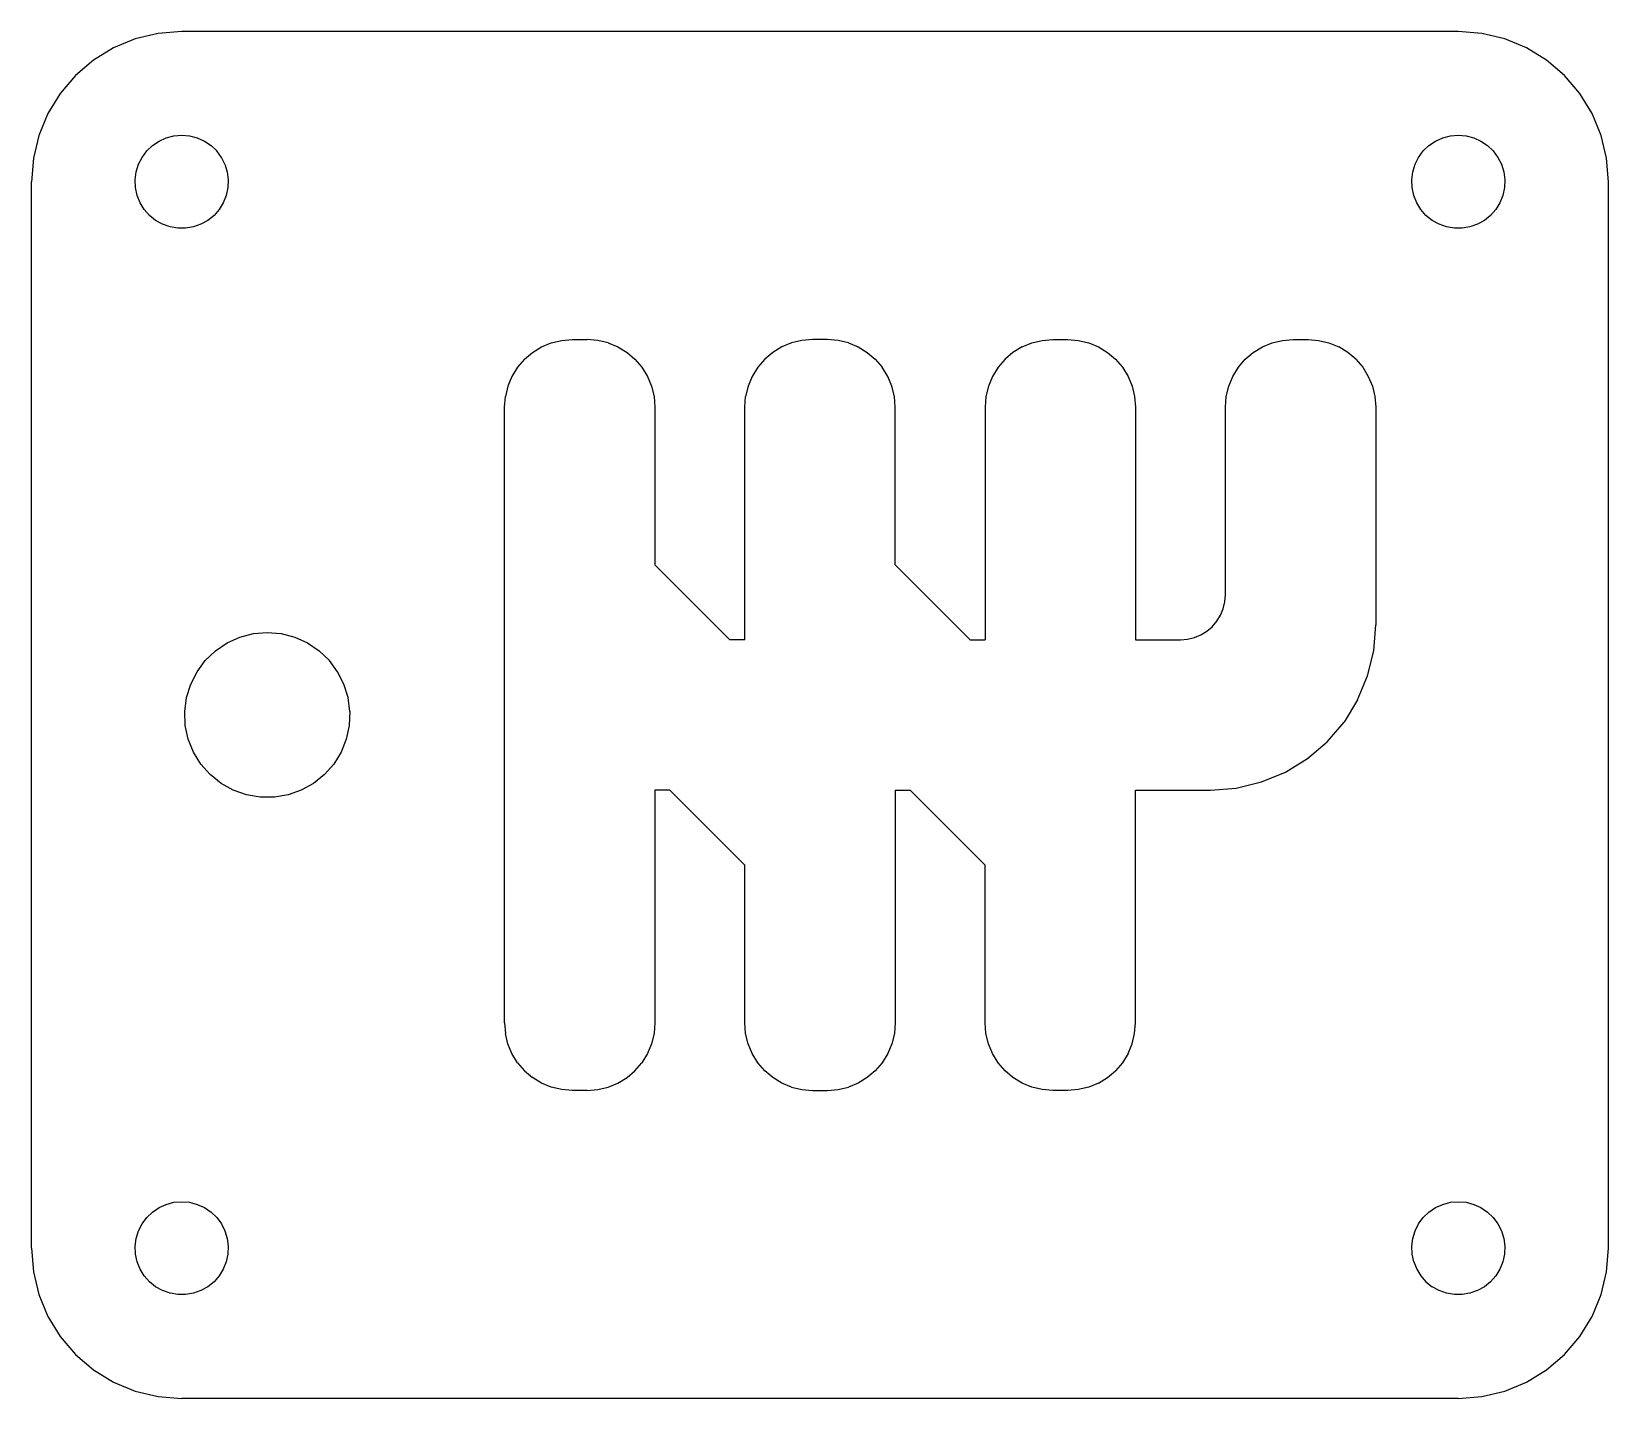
# Model space of a CAD drawing. Extents: x 110 to 215, y -139 to -48.
import ezdxf

# ---------------------------------------------------------------- set-up
doc = ezdxf.new("R2010")
doc.units = 0
doc.layers.get('0').update_dxf_attribs({"linetype": 'continuous'})

# ---------------------------------------------------------------- blocks, each defined once
blk = doc.blocks.new('ASDA001001_SOLID')
at = {"color": 0}
for p, q in [((118.44, -48.12), (116.91, -48.49)), ((120, -48), (118.44, -48.12)), ((205, -48), (120, -48)), ((206.56, -48.12), (205, -48)), ((208.09, -48.49), (206.56, -48.12)), ((115.46, -49.09), (114.12, -49.91)), ((116.91, -48.49), (115.46, -49.09)), ((209.54, -49.09), (208.09, -48.49)), ((210.88, -49.91), (209.54, -49.09)), ((114.12, -49.91), (112.93, -50.93)), ((212.07, -50.93), (210.88, -49.91)), ((112.93, -50.93), (111.91, -52.12)), ((213.09, -52.12), (212.07, -50.93)), ((111.91, -52.12), (111.09, -53.46)), ((213.91, -53.46), (213.09, -52.12)), ((111.09, -53.46), (110.49, -54.91)), ((214.51, -54.91), (213.91, -53.46)), ((110.49, -54.91), (110.12, -56.44)), ((117.67, -55.95), (118.05, -55.59)), ((118.05, -55.59), (118.49, -55.29)), ((118.49, -55.29), (118.97, -55.08)), ((118.97, -55.08), (119.48, -54.94)), ((119.48, -54.94), (120, -54.9)), ((120, -54.9), (120.52, -54.94)), ((120.52, -54.94), (121.03, -55.08)), ((121.03, -55.08), (121.51, -55.29)), ((121.51, -55.29), (121.95, -55.59)), ((122.33, -55.95), (121.95, -55.59)), ((202.67, -55.95), (203.05, -55.59)), ((203.05, -55.59), (203.49, -55.29)), ((203.49, -55.29), (203.97, -55.08)), ((203.97, -55.08), (204.48, -54.94)), ((204.48, -54.94), (205, -54.9)), ((205, -54.9), (205.52, -54.94)), ((205.52, -54.94), (206.03, -55.08)), ((206.03, -55.08), (206.51, -55.29)), ((206.51, -55.29), (206.95, -55.59)), ((206.95, -55.59), (207.33, -55.95)), ((214.88, -56.44), (214.51, -54.91)), ((110.12, -56.44), (110, -58)), ((117.12, -56.84), (117.36, -56.38)), ((117.36, -56.38), (117.67, -55.95)), ((122.64, -56.38), (122.33, -55.95)), ((122.88, -56.84), (122.64, -56.38)), ((202.12, -56.84), (202.36, -56.38)), ((202.36, -56.38), (202.67, -55.95)), ((207.33, -55.95), (207.64, -56.38)), ((207.64, -56.38), (207.88, -56.84)), ((215, -58), (214.88, -56.44)), ((116.9, -57.87), (116.97, -57.35)), ((116.97, -57.35), (117.12, -56.84)), ((122.88, -56.84), (123.03, -57.35)), ((123.03, -57.35), (123.1, -57.87)), ((201.9, -57.87), (201.97, -57.35)), ((201.97, -57.35), (202.12, -56.84)), ((207.88, -56.84), (208.03, -57.35)), ((208.03, -57.35), (208.1, -57.87)), ((110, -129), (110, -58)), ((116.93, -58.39), (116.9, -57.87)), ((117.04, -58.91), (116.93, -58.39)), ((123.07, -58.39), (122.96, -58.91)), ((123.1, -57.87), (123.07, -58.39)), ((201.93, -58.39), (201.9, -57.87)), ((202.04, -58.91), (201.93, -58.39)), ((208.07, -58.39), (207.96, -58.91)), ((208.1, -57.87), (208.07, -58.39)), ((215, -129), (215, -58)), ((117.23, -59.4), (117.04, -58.91)), ((117.51, -59.84), (117.23, -59.4)), ((117.85, -60.24), (117.51, -59.84)), ((122.49, -59.84), (122.15, -60.24)), ((122.77, -59.4), (122.49, -59.84)), ((122.96, -58.91), (122.77, -59.4)), ((202.23, -59.4), (202.04, -58.91)), ((202.51, -59.84), (202.23, -59.4)), ((202.85, -60.24), (202.51, -59.84)), ((207.49, -59.84), (207.15, -60.24)), ((207.77, -59.4), (207.49, -59.84)), ((207.96, -58.91), (207.77, -59.4)), ((118.26, -60.57), (117.85, -60.24)), ((118.72, -60.83), (118.26, -60.57)), ((119.22, -61), (118.72, -60.83)), ((121.28, -60.83), (120.78, -61)), ((121.74, -60.57), (121.28, -60.83)), ((122.15, -60.24), (121.74, -60.57)), ((203.26, -60.57), (202.85, -60.24)), ((203.72, -60.83), (203.26, -60.57)), ((204.22, -61), (203.72, -60.83)), ((206.28, -60.83), (205.78, -61)), ((206.74, -60.57), (206.28, -60.83)), ((207.15, -60.24), (206.74, -60.57)), ((119.74, -61.09), (119.22, -61)), ((120.26, -61.09), (119.74, -61.09)), ((120.78, -61), (120.26, -61.09)), ((204.74, -61.09), (204.22, -61)), ((205.26, -61.09), (204.74, -61.09)), ((205.78, -61), (205.26, -61.09)), ((143.35, -69.36), (143.96, -68.99)), ((143.96, -68.99), (144.61, -68.72)), ((144.61, -68.72), (145.3, -68.56)), ((145.3, -68.56), (146, -68.5)), ((146, -68.5), (147, -68.5)), ((147.7, -68.56), (147, -68.5)), ((148.39, -68.72), (147.7, -68.56)), ((148.39, -68.72), (149.04, -68.99)), ((149.04, -68.99), (149.65, -69.36)), ((159.96, -68.99), (159.35, -69.36)), ((160.61, -68.72), (159.96, -68.99)), ((161.3, -68.56), (160.61, -68.72)), ((162, -68.5), (161.3, -68.56)), ((163, -68.5), (162, -68.5)), ((163.7, -68.56), (163, -68.5)), ((164.39, -68.72), (163.7, -68.56)), ((164.39, -68.72), (165.04, -68.99)), ((165.04, -68.99), (165.65, -69.36)), ((175.96, -68.99), (175.35, -69.36)), ((175.96, -68.99), (176.61, -68.72)), ((176.61, -68.72), (177.3, -68.56)), ((177.3, -68.56), (178, -68.5)), ((178, -68.5), (179, -68.5)), ((179, -68.5), (179.7, -68.56)), ((179.7, -68.56), (180.39, -68.72)), ((180.39, -68.72), (181.04, -68.99)), ((181.04, -68.99), (181.65, -69.36)), ((191.35, -69.36), (191.96, -68.99)), ((191.96, -68.99), (192.61, -68.72)), ((192.61, -68.72), (193.3, -68.56)), ((193.3, -68.56), (194, -68.5)), ((194, -68.5), (195, -68.5)), ((195, -68.5), (195.7, -68.56)), ((195.7, -68.56), (196.39, -68.72)), ((196.39, -68.72), (197.04, -68.99)), ((197.65, -69.36), (197.04, -68.99)), ((142.82, -69.82), (142.36, -70.35)), ((142.82, -69.82), (143.35, -69.36)), ((149.65, -69.36), (150.18, -69.82)), ((150.18, -69.82), (150.64, -70.35)), ((158.82, -69.82), (158.36, -70.35)), ((159.35, -69.36), (158.82, -69.82)), ((165.65, -69.36), (166.18, -69.82)), ((166.18, -69.82), (166.64, -70.35)), ((174.82, -69.82), (174.36, -70.35)), ((175.35, -69.36), (174.82, -69.82)), ((181.65, -69.36), (182.18, -69.82)), ((182.18, -69.82), (182.64, -70.35)), ((190.36, -70.35), (190.82, -69.82)), ((190.82, -69.82), (191.35, -69.36)), ((198.18, -69.82), (197.65, -69.36)), ((198.18, -69.82), (198.64, -70.35)), ((141.99, -70.96), (141.72, -71.61)), ((142.36, -70.35), (141.99, -70.96)), ((150.64, -70.35), (151.01, -70.96)), ((151.01, -70.96), (151.28, -71.61)), ((157.99, -70.96), (157.72, -71.61)), ((158.36, -70.35), (157.99, -70.96)), ((167.01, -70.96), (166.64, -70.35)), ((167.28, -71.61), (167.01, -70.96)), ((173.99, -70.96), (173.72, -71.61)), ((174.36, -70.35), (173.99, -70.96)), ((182.64, -70.35), (183.01, -70.96)), ((183.01, -70.96), (183.28, -71.61)), ((189.72, -71.61), (189.99, -70.96)), ((189.99, -70.96), (190.36, -70.35)), ((198.64, -70.35), (199.01, -70.96)), ((199.01, -70.96), (199.28, -71.61)), ((141.5, -73), (141.55, -72.3)), ((141.72, -71.61), (141.55, -72.3)), ((151.28, -71.61), (151.45, -72.3)), ((151.45, -72.3), (151.5, -73)), ((157.5, -73), (157.55, -72.3)), ((157.72, -71.61), (157.55, -72.3)), ((167.45, -72.3), (167.28, -71.61)), ((167.5, -73), (167.45, -72.3)), ((173.55, -72.3), (173.5, -73)), ((173.72, -71.61), (173.55, -72.3)), ((183.28, -71.61), (183.45, -72.3)), ((183.45, -72.3), (183.5, -73)), ((189.5, -73), (189.55, -72.3)), ((189.55, -72.3), (189.72, -71.61)), ((199.28, -71.61), (199.45, -72.3)), ((199.45, -72.3), (199.5, -73)), ((141.5, -114), (141.5, -73)), ((151.5, -73), (151.5, -83.5)), ((157.5, -88.5), (157.5, -73)), ((167.5, -83.5), (167.5, -73)), ((173.5, -73), (173.5, -88.5)), ((183.5, -73), (183.5, -88.5)), ((189.5, -85.5), (189.5, -73)), ((199.5, -73), (199.5, -87.5)), ((156.5, -88.5), (151.5, -83.5)), ((167.5, -83.5), (172.5, -88.5)), ((189.35, -86.43), (189.46, -85.97)), ((189.46, -85.97), (189.5, -85.5)), ((188.93, -87.26), (189.17, -86.86)), ((189.17, -86.86), (189.35, -86.43)), ((123.87, -88.31), (124.77, -88.08)), ((124.77, -88.08), (125.7, -88)), ((125.7, -88), (126.63, -88.08)), ((126.63, -88.08), (127.53, -88.31)), ((187.43, -88.35), (187.86, -88.17)), ((187.86, -88.17), (188.26, -87.93)), ((188.26, -87.93), (188.62, -87.62)), ((188.62, -87.62), (188.93, -87.26)), ((199.37, -89.22), (199.5, -87.5)), ((121.57, -89.87), (122.24, -89.22)), ((122.24, -89.22), (123.02, -88.7)), ((123.02, -88.7), (123.87, -88.31)), ((127.53, -88.31), (128.38, -88.7)), ((128.38, -88.7), (129.15, -89.22)), ((129.15, -89.22), (129.83, -89.87)), ((157.5, -88.5), (156.5, -88.5)), ((172.5, -88.5), (173.5, -88.5)), ((183.5, -88.5), (186.5, -88.5)), ((186.5, -88.5), (186.97, -88.46)), ((186.97, -88.46), (187.43, -88.35)), ((198.96, -90.9), (199.37, -89.22)), ((121.02, -90.62), (121.57, -89.87)), ((130.38, -90.62), (129.83, -89.87)), ((120.6, -91.45), (121.02, -90.62)), ((130.8, -91.45), (130.38, -90.62)), ((198.3, -92.49), (198.96, -90.9)), ((120.21, -93.27), (120.32, -92.34)), ((120.32, -92.34), (120.6, -91.45)), ((131.08, -92.34), (130.8, -91.45)), ((131.2, -93.27), (131.08, -92.34)), ((120.24, -94.2), (120.21, -93.27)), ((131.2, -93.27), (131.15, -94.2)), ((198.3, -92.49), (197.4, -93.97)), ((120.44, -95.11), (120.24, -94.2)), ((131.15, -94.2), (130.96, -95.11)), ((196.28, -95.28), (197.4, -93.97)), ((120.79, -95.98), (120.44, -95.11)), ((130.96, -95.11), (130.61, -95.98)), ((194.97, -96.4), (196.28, -95.28)), ((121.28, -96.77), (120.79, -95.98)), ((130.61, -95.98), (130.12, -96.77)), ((193.49, -97.3), (194.97, -96.4)), ((121.89, -97.47), (121.28, -96.77)), ((122.62, -98.06), (121.89, -97.47)), ((129.51, -97.47), (128.78, -98.06)), ((130.12, -96.77), (129.51, -97.47)), ((191.9, -97.96), (193.49, -97.3)), ((123.43, -98.51), (122.62, -98.06)), ((124.31, -98.82), (123.43, -98.51)), ((127.96, -98.51), (127.09, -98.82)), ((128.78, -98.06), (127.96, -98.51)), ((152.5, -98.5), (151.5, -98.5)), ((151.5, -98.5), (151.5, -114)), ((157.5, -103.5), (152.5, -98.5)), ((167.5, -98.5), (167.5, -114)), ((167.5, -98.5), (168.5, -98.5)), ((168.5, -98.5), (173.5, -103.5)), ((183.5, -98.5), (188.5, -98.5)), ((183.5, -114), (183.5, -98.5)), ((188.5, -98.5), (190.22, -98.36)), ((190.22, -98.36), (191.9, -97.96)), ((125.23, -98.98), (124.31, -98.82)), ((126.17, -98.98), (125.23, -98.98)), ((127.09, -98.82), (126.17, -98.98)), ((157.5, -114), (157.5, -103.5)), ((173.5, -114), (173.5, -103.5)), ((141.5, -114), (141.55, -114.7)), ((151.5, -114), (151.45, -114.7)), ((157.55, -114.7), (157.5, -114)), ((167.5, -114), (167.45, -114.7)), ((173.55, -114.7), (173.5, -114)), ((183.45, -114.7), (183.5, -114)), ((141.72, -115.39), (141.55, -114.7)), ((141.99, -116.04), (141.72, -115.39)), ((151.28, -115.39), (151.01, -116.04)), ((151.45, -114.7), (151.28, -115.39)), ((157.72, -115.39), (157.55, -114.7)), ((157.99, -116.04), (157.72, -115.39)), ((167.28, -115.39), (167.01, -116.04)), ((167.45, -114.7), (167.28, -115.39)), ((173.72, -115.39), (173.55, -114.7)), ((173.99, -116.04), (173.72, -115.39)), ((183.01, -116.04), (183.28, -115.39)), ((183.28, -115.39), (183.45, -114.7)), ((142.36, -116.65), (141.99, -116.04)), ((151.01, -116.04), (150.64, -116.65)), ((158.36, -116.65), (157.99, -116.04)), ((167.01, -116.04), (166.64, -116.65)), ((174.36, -116.65), (173.99, -116.04)), ((183.01, -116.04), (182.64, -116.65)), ((142.36, -116.65), (142.82, -117.18)), ((142.82, -117.18), (143.35, -117.64)), ((149.65, -117.64), (150.18, -117.18)), ((150.18, -117.18), (150.64, -116.65)), ((158.82, -117.18), (158.36, -116.65)), ((159.35, -117.64), (158.82, -117.18)), ((166.18, -117.18), (165.65, -117.64)), ((166.64, -116.65), (166.18, -117.18)), ((174.82, -117.18), (174.36, -116.65)), ((175.35, -117.64), (174.82, -117.18)), ((181.65, -117.64), (182.18, -117.18)), ((182.64, -116.65), (182.18, -117.18)), ((143.96, -118.01), (143.35, -117.64)), ((144.61, -118.28), (143.96, -118.01)), ((145.3, -118.44), (144.61, -118.28)), ((146, -118.5), (145.3, -118.44)), ((147, -118.5), (146, -118.5)), ((147, -118.5), (147.7, -118.44)), ((147.7, -118.44), (148.39, -118.28)), ((148.39, -118.28), (149.04, -118.01)), ((149.04, -118.01), (149.65, -117.64)), ((159.96, -118.01), (159.35, -117.64)), ((160.61, -118.28), (159.96, -118.01)), ((160.61, -118.28), (161.3, -118.44)), ((161.3, -118.44), (162, -118.5)), ((162, -118.5), (163, -118.5)), ((163, -118.5), (163.7, -118.44)), ((163.7, -118.44), (164.39, -118.28)), ((165.04, -118.01), (164.39, -118.28)), ((165.65, -117.64), (165.04, -118.01)), ((175.96, -118.01), (175.35, -117.64)), ((176.61, -118.28), (175.96, -118.01)), ((177.3, -118.44), (176.61, -118.28)), ((178, -118.5), (177.3, -118.44)), ((179, -118.5), (178, -118.5)), ((179.7, -118.44), (179, -118.5)), ((180.39, -118.28), (179.7, -118.44)), ((181.04, -118.01), (180.39, -118.28)), ((181.04, -118.01), (181.65, -117.64)), ((118.97, -126.08), (119.48, -125.94)), ((119.48, -125.94), (120, -125.9)), ((120, -125.9), (120.52, -125.94)), ((120.52, -125.94), (121.03, -126.08)), ((203.97, -126.08), (204.48, -125.94)), ((204.48, -125.94), (205, -125.9)), ((205, -125.9), (205.52, -125.94)), ((205.52, -125.94), (206.03, -126.08)), ((117.36, -127.38), (117.67, -126.95)), ((117.67, -126.95), (118.05, -126.59)), ((118.05, -126.59), (118.49, -126.29)), ((118.49, -126.29), (118.97, -126.08)), ((121.03, -126.08), (121.51, -126.29)), ((121.51, -126.29), (121.95, -126.59)), ((121.95, -126.59), (122.33, -126.95)), ((122.33, -126.95), (122.64, -127.38)), ((202.36, -127.38), (202.67, -126.95)), ((202.67, -126.95), (203.05, -126.59)), ((203.05, -126.59), (203.49, -126.29)), ((203.49, -126.29), (203.97, -126.08)), ((206.03, -126.08), (206.51, -126.29)), ((206.51, -126.29), (206.95, -126.59)), ((206.95, -126.59), (207.33, -126.95)), ((207.33, -126.95), (207.64, -127.38)), ((116.97, -128.35), (117.12, -127.84)), ((117.12, -127.84), (117.36, -127.38)), ((122.64, -127.38), (122.88, -127.84)), ((122.88, -127.84), (123.03, -128.35)), ((201.97, -128.35), (202.12, -127.84)), ((202.12, -127.84), (202.36, -127.38)), ((207.64, -127.38), (207.88, -127.84)), ((207.88, -127.84), (208.03, -128.35)), ((110, -129), (110.12, -130.56)), ((116.9, -128.87), (116.97, -128.35)), ((116.93, -129.39), (116.9, -128.87)), ((123.03, -128.35), (123.1, -128.87)), ((123.1, -128.87), (123.07, -129.39)), ((201.9, -128.87), (201.97, -128.35)), ((201.93, -129.39), (201.9, -128.87)), ((208.03, -128.35), (208.1, -128.87)), ((208.1, -128.87), (208.07, -129.39)), ((214.88, -130.56), (215, -129)), ((117.04, -129.91), (116.93, -129.39)), ((117.23, -130.4), (117.04, -129.91)), ((122.96, -129.91), (122.77, -130.4)), ((123.07, -129.39), (122.96, -129.91)), ((202.04, -129.91), (201.93, -129.39)), ((202.04, -129.91), (202.23, -130.4)), ((207.96, -129.91), (207.77, -130.4)), ((208.07, -129.39), (207.96, -129.91)), ((110.12, -130.56), (110.49, -132.09)), ((117.51, -130.84), (117.23, -130.4)), ((117.85, -131.24), (117.51, -130.84)), ((118.26, -131.57), (117.85, -131.24)), ((122.15, -131.24), (121.74, -131.57)), ((122.49, -130.84), (122.15, -131.24)), ((122.77, -130.4), (122.49, -130.84)), ((202.23, -130.4), (202.51, -130.84)), ((202.51, -130.84), (202.85, -131.24)), ((202.85, -131.24), (203.26, -131.57)), ((207.15, -131.24), (206.74, -131.57)), ((207.49, -130.84), (207.15, -131.24)), ((207.77, -130.4), (207.49, -130.84)), ((214.51, -132.09), (214.88, -130.56)), ((110.49, -132.09), (111.09, -133.54)), ((118.72, -131.82), (118.26, -131.57)), ((119.22, -132), (118.72, -131.82)), ((119.74, -132.09), (119.22, -132)), ((120.26, -132.09), (119.74, -132.09)), ((120.78, -132), (120.26, -132.09)), ((121.28, -131.82), (120.78, -132)), ((121.74, -131.57), (121.28, -131.82)), ((203.72, -131.82), (203.26, -131.57)), ((204.22, -132), (203.72, -131.82)), ((204.74, -132.09), (204.22, -132)), ((205.26, -132.09), (204.74, -132.09)), ((205.78, -132), (205.26, -132.09)), ((206.28, -131.82), (205.78, -132)), ((206.74, -131.57), (206.28, -131.82)), ((213.91, -133.54), (214.51, -132.09)), ((111.09, -133.54), (111.91, -134.88)), ((213.09, -134.88), (213.91, -133.54)), ((111.91, -134.88), (112.93, -136.07)), ((212.07, -136.07), (213.09, -134.88)), ((112.93, -136.07), (114.12, -137.09)), ((210.88, -137.09), (212.07, -136.07)), ((114.12, -137.09), (115.46, -137.91)), ((209.54, -137.91), (210.88, -137.09)), ((115.46, -137.91), (116.91, -138.51)), ((116.91, -138.51), (118.44, -138.88)), ((206.56, -138.88), (208.09, -138.51)), ((208.09, -138.51), (209.54, -137.91)), ((118.44, -138.88), (120, -139)), ((205, -139), (120, -139)), ((205, -139), (206.56, -138.88))]:
    blk.add_line(p, q, dxfattribs=at)

msp = doc.modelspace()

# ---------------------------------------------------------------- block references
at = {"color": 0}
msp.add_blockref('ASDA001001_SOLID', (0, 0), dxfattribs=at)

doc.saveas('drawing.dxf')
